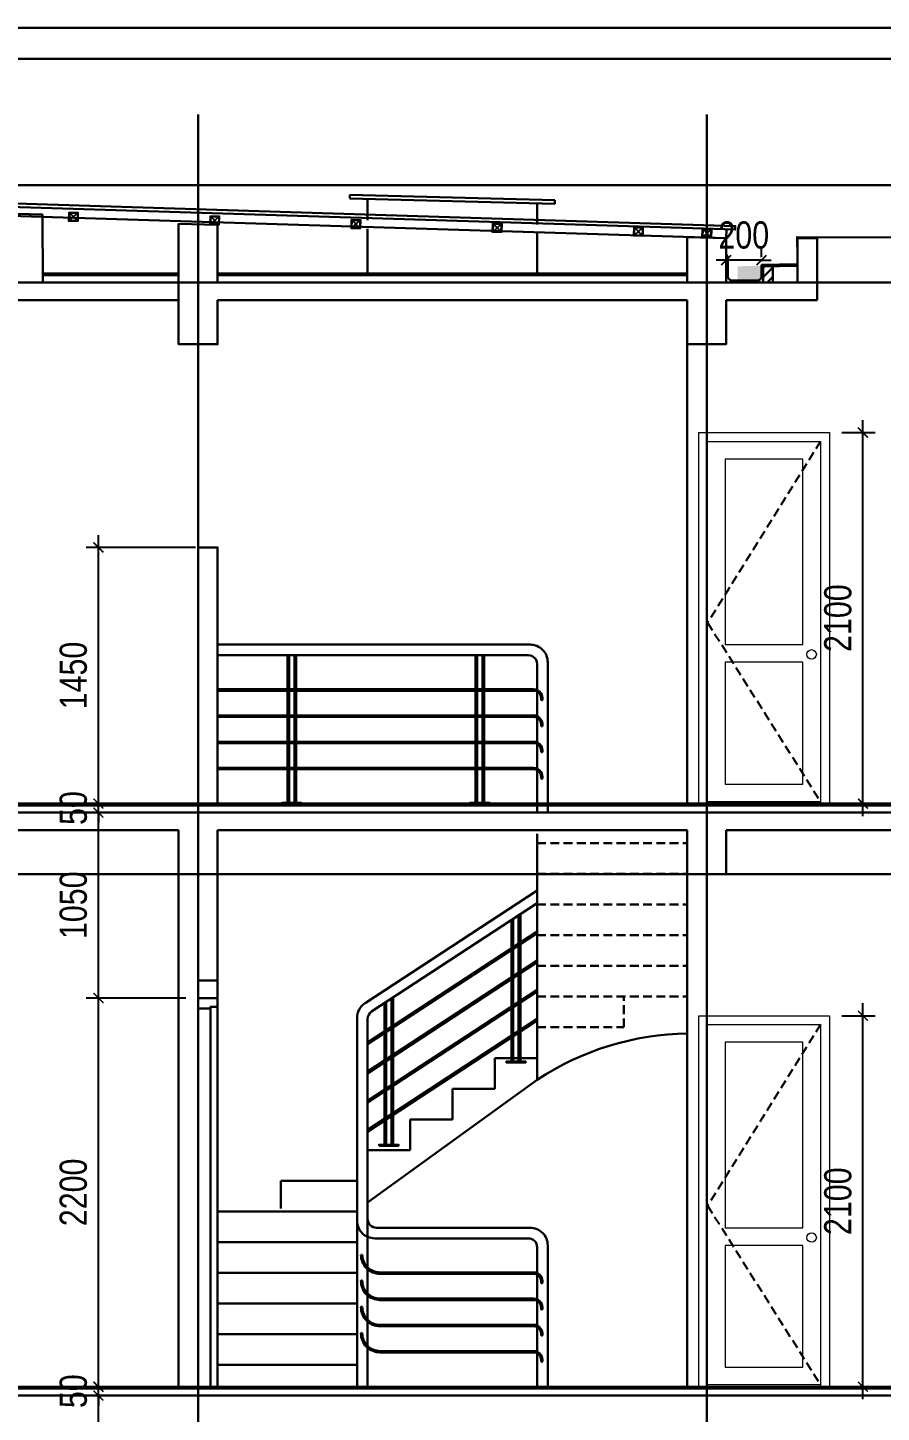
# Model space of a CAD drawing. Header units: millimetres. Extents: x -82962 to 19744, y -138000 to 4535.
# Drawn here: x -34721 to -29887, y -50132 to -42296 of the extents above; entities that cross this region are included whole.
import ezdxf

# ---------------------------------------------------------------- set-up
doc = ezdxf.new("R2010")
doc.units = ezdxf.units.MM
doc.header["$LTSCALE"] = 1000
doc.header["$MEASUREMENT"] = 0
doc.header["$PDMODE"] = 3
doc.linetypes.add('HIDDEN', pattern=[0.375, 0.25, -0.125])
doc.layers.get('0').update_dxf_attribs({"lineweight": 30})
doc.layers.get('DEFPOINTS').update_dxf_attribs({"color": 4, "lineweight": 30})
doc.layers.add('CCA - DOOR', color=34, linetype='Continuous', lineweight=20)
doc.layers.add('THAY', color=4, linetype='Continuous', lineweight=30)
doc.layers.add('net-vatlieu', color=250, linetype='Continuous')
doc.layers.add('THEP', color=30, linetype='Continuous')
doc.styles.add('dim', font='arial.ttf', dxfattribs={"width": 0.8})
doc.dimstyles.new('1-100-100', dxfattribs={"dimscale": 0, "dimtxt": 2.2, "dimasz": 0.8, "dimexe": 1, "dimexo": 1, "dimgap": 0.9, "dimtad": 1, "dimdec": 0, "dimzin": 0, "dimdsep": 46, "dimtxsty": 'dim', "dimblk1": 'ARCHTICK', "dimblk2": 'ARCHTICK', "dimsah": 1, "dimcen": 1, "dimdle": 1, "dimclrd": 256, "dimclre": 256, "dimclrt": 1, "dimadec": 0, "dimazin": 0, "dimtfac": 0.0001, "dimtdec": 0, "dimtix": 1, "dimtmove": 2, "dimatfit": 3, "dimldrblk": 'DOT', "dimfxl": 100, "dimtolj": 1, "dimtzin": 0, "dimarcsym": 0})

# ---------------------------------------------------------------- blocks, each defined once
blk = doc.blocks.new('dwc')
at = {"layer": 'CCA - DOOR', "ltscale": 0.2}
blk.add_line((-62556.9, -128371.1), (-63196.9, -128371.1), dxfattribs=at)
for points in [[(-63246.9, -126281.1), (-62506.9, -126281.1), (-62506.9, -128381.1), (-63246.9, -128381.1)], [(-63196.9, -126331.1), (-62556.9, -126331.1), (-62556.9, -128381.1), (-63196.9, -128381.1)], [(-62656.9, -126431.1), (-63096.9, -126431.1), (-63096.9, -127481.1), (-62656.9, -127481.1)], [(-62656.9, -127581.1), (-63096.9, -127581.1), (-63096.9, -128271.1), (-62656.9, -128271.1)]]:
    blk.add_lwpolyline(points, close=True, dxfattribs=at)
blk.add_circle((-62607.8, -127536.5), 26.9, dxfattribs=at)
at = {"layer": 'net-vatlieu', "linetype": 'HIDDEN', "ltscale": 0.2}
blk.add_lwpolyline([(-62556.9, -126331.1), (-63196.9, -127356.1), (-62556.9, -128371.1)], dxfattribs=at)
blk = doc.blocks.new('_ARCHTICK')
at = {"color": 0, "linetype": 'ByBlock', "const_width": 0.15}
blk.add_lwpolyline([(-0.5, -0.5), (0.5, 0.5)], dxfattribs=at)
blk = doc.blocks.new('*D59')
at = {"layer": 'DEFPOINTS', "color": 0, "ltscale": 0.2, "transparency": 16777216}
for p in [(-34320.1, -50037.7), (-33865.8, -50037.7), (-33755.8, -51387.7)]:
    blk.add_point(p, dxfattribs=at)
at = {"layer": 'THAY', "lineweight": -2, "ltscale": 0.2, "transparency": 16777216}
for p, q in [((-34320.1, -51457.7), (-34320.1, -49967.7)), ((-33935.8, -50037.7), (-34390.1, -50037.7)), ((-33825.8, -51387.7), (-34390.1, -51387.7))]:
    blk.add_line(p, q, dxfattribs=at)
at = {"layer": 'THAY', "lineweight": -2, "ltscale": 0.2, "transparency": 16777216, "xscale": 56.00000000000021, "yscale": 56.00000000000021, "zscale": 56.00000000000021}
for p, rotation in [((-34320.1, -50037.7), 90), ((-34320.1, -51387.7), 270)]:
    blk.add_blockref('_ARCHTICK', p, dxfattribs=dict(at, rotation=rotation))
at = {"layer": 'THAY', "color": 1, "ltscale": 0.2, "transparency": 16777216, "insert": (-34461.8, -50712.7), "char_height": 154, "attachment_point": 5, "rotation": 90, "style": 'dim'}
blk.add_mtext('\\A1;1350', dxfattribs=at)
blk = doc.blocks.new('_DOT')
at = {"color": 0, "linetype": 'ByBlock', "ltscale": 10}
blk.add_line((-0.5, 0), (-1, 0), dxfattribs=at)
at = {"color": 0, "linetype": 'ByBlock', "ltscale": 10, "const_width": 0.5}
blk.add_lwpolyline([(-0.25, 0, 1), (0.25, 0, 1)], format="xyb", close=True, dxfattribs=at)
blk = doc.blocks.new('*D60')
at = {"layer": 'DEFPOINTS', "color": 0, "ltscale": 0.2, "transparency": 16777216}
for p in [(-34320.1, -49987.7), (-33865.8, -49987.7), (-33865.8, -50037.7)]:
    blk.add_point(p, dxfattribs=at)
at = {"layer": 'THAY', "lineweight": -2, "ltscale": 0.2, "transparency": 16777216}
for p, q in [((-33935.8, -49987.7), (-34390.1, -49987.7)), ((-34320.1, -49987.7), (-34320.1, -49931.7)), ((-34320.1, -50037.7), (-34320.1, -49987.7)), ((-33935.8, -50037.7), (-34390.1, -50037.7)), ((-34320.1, -50037.7), (-34320.1, -50093.7))]:
    blk.add_line(p, q, dxfattribs=at)
at = {"layer": 'THAY', "lineweight": -2, "ltscale": 0.2, "transparency": 16777216, "xscale": 56.00000000000021, "yscale": 56.00000000000021, "zscale": 56.00000000000021}
for p, rotation in [((-34320.1, -49987.7), 270), ((-34320.1, -50037.7), 90)]:
    blk.add_blockref('_ARCHTICK', p, dxfattribs=dict(at, rotation=rotation))
at = {"layer": 'THAY', "color": 1, "ltscale": 0.2, "transparency": 16777216, "insert": (-34461.7, -50012.7), "char_height": 154, "attachment_point": 5, "rotation": 90, "style": 'dim'}
blk.add_mtext('\\A1;50', dxfattribs=at)
blk = doc.blocks.new('*D61')
at = {"layer": 'DEFPOINTS', "color": 0, "ltscale": 0.2, "transparency": 16777216}
for p in [(-34320.1, -47787.7), (-33755.8, -47787.7), (-33865.8, -49987.7)]:
    blk.add_point(p, dxfattribs=at)
at = {"layer": 'THAY', "lineweight": -2, "ltscale": 0.2, "transparency": 16777216}
for p, q in [((-34320.1, -50057.7), (-34320.1, -47717.7)), ((-33825.8, -47787.7), (-34390.1, -47787.7)), ((-33935.8, -49987.7), (-34390.1, -49987.7))]:
    blk.add_line(p, q, dxfattribs=at)
at = {"layer": 'THAY', "lineweight": -2, "ltscale": 0.2, "transparency": 16777216, "xscale": 56.00000000000021, "yscale": 56.00000000000021, "zscale": 56.00000000000021}
for p, rotation in [((-34320.1, -47787.7), 90), ((-34320.1, -49987.7), 270)]:
    blk.add_blockref('_ARCHTICK', p, dxfattribs=dict(at, rotation=rotation))
at = {"layer": 'THAY', "color": 1, "ltscale": 0.2, "transparency": 16777216, "insert": (-34461.7, -48887.7), "char_height": 154, "attachment_point": 5, "rotation": 90, "style": 'dim'}
blk.add_mtext('\\A1;2200', dxfattribs=at)
blk = doc.blocks.new('*D62')
at = {"layer": 'DEFPOINTS', "color": 0, "ltscale": 0.2, "transparency": 16777216}
for p in [(-34320.1, -46737.7), (-33755.8, -46737.7), (-33755.8, -47787.7)]:
    blk.add_point(p, dxfattribs=at)
at = {"layer": 'THAY', "lineweight": -2, "ltscale": 0.2, "transparency": 16777216}
for p, q in [((-34320.1, -47857.7), (-34320.1, -46667.7)), ((-33825.8, -46737.7), (-34390.1, -46737.7)), ((-33825.8, -47787.7), (-34390.1, -47787.7))]:
    blk.add_line(p, q, dxfattribs=at)
at = {"layer": 'THAY', "lineweight": -2, "ltscale": 0.2, "transparency": 16777216, "xscale": 56.00000000000021, "yscale": 56.00000000000021, "zscale": 56.00000000000021}
for p, rotation in [((-34320.1, -46737.7), 90), ((-34320.1, -47787.7), 270)]:
    blk.add_blockref('_ARCHTICK', p, dxfattribs=dict(at, rotation=rotation))
at = {"layer": 'THAY', "color": 1, "ltscale": 0.2, "transparency": 16777216, "insert": (-34461.7, -47262.7), "char_height": 154, "attachment_point": 5, "rotation": 90, "style": 'dim'}
blk.add_mtext('\\A1;1050', dxfattribs=at)
blk = doc.blocks.new('*D63')
at = {"layer": 'DEFPOINTS', "color": 0, "ltscale": 0.2, "transparency": 16777216}
for p in [(-34320.1, -46687.7), (-33755.8, -46687.7), (-33755.8, -46737.7)]:
    blk.add_point(p, dxfattribs=at)
at = {"layer": 'THAY', "lineweight": -2, "ltscale": 0.2, "transparency": 16777216}
for p, q in [((-33825.8, -46687.7), (-34390.1, -46687.7)), ((-34320.1, -46687.7), (-34320.1, -46631.7)), ((-34320.1, -46737.7), (-34320.1, -46687.7)), ((-33825.8, -46737.7), (-34390.1, -46737.7)), ((-34320.1, -46737.7), (-34320.1, -46793.7))]:
    blk.add_line(p, q, dxfattribs=at)
at = {"layer": 'THAY', "lineweight": -2, "ltscale": 0.2, "transparency": 16777216, "xscale": 56.00000000000021, "yscale": 56.00000000000021, "zscale": 56.00000000000021}
for p, rotation in [((-34320.1, -46687.7), 270), ((-34320.1, -46737.7), 90)]:
    blk.add_blockref('_ARCHTICK', p, dxfattribs=dict(at, rotation=rotation))
at = {"layer": 'THAY', "color": 1, "ltscale": 0.2, "transparency": 16777216, "insert": (-34461.7, -46712.7), "char_height": 154, "attachment_point": 5, "rotation": 90, "style": 'dim'}
blk.add_mtext('\\A1;50', dxfattribs=at)
blk = doc.blocks.new('50x50')
at = {"layer": 'net-vatlieu', "ltscale": 0.2}
for points in [[(-106111.3, -122592.4), (-106067.3, -122636.4)], [(-106067.3, -122592.4), (-106111.3, -122636.4)]]:
    blk.add_lwpolyline(points, dxfattribs=at)
at = {"layer": 'THEP', "ltscale": 0.2}
blk.add_lwpolyline([(-106114.3, -122639.4), (-106114.3, -122589.4)], dxfattribs=at)
for points in [[(-106114.3, -122589.4), (-106064.3, -122589.4), (-106064.3, -122639.4), (-106114.3, -122639.4)], [(-106111.3, -122592.4), (-106067.3, -122592.4), (-106067.3, -122636.4), (-106111.3, -122636.4)]]:
    blk.add_lwpolyline(points, close=True, dxfattribs=at)
blk = doc.blocks.new('*D424')
at = {"layer": 'DEFPOINTS', "color": 0, "ltscale": 0.2, "transparency": 16777216}
for p in [(-34320.1, -45237.7), (-33700.8, -45237.7), (-33875.8, -46687.7)]:
    blk.add_point(p, dxfattribs=at)
at = {"layer": 'THAY', "lineweight": -2, "ltscale": 0.2, "transparency": 16777216}
for p, q in [((-34320.1, -46757.7), (-34320.1, -45167.7)), ((-33770.8, -45237.7), (-34390.1, -45237.7)), ((-33945.8, -46687.7), (-34390.1, -46687.7))]:
    blk.add_line(p, q, dxfattribs=at)
at = {"layer": 'THAY', "lineweight": -2, "ltscale": 0.2, "transparency": 16777216, "xscale": 56.00000000000021, "yscale": 56.00000000000021, "zscale": 56.00000000000021}
for p, rotation in [((-34320.1, -45237.7), 90), ((-34320.1, -46687.7), 270)]:
    blk.add_blockref('_ARCHTICK', p, dxfattribs=dict(at, rotation=rotation))
at = {"layer": 'THAY', "color": 1, "ltscale": 0.2, "transparency": 16777216, "insert": (-34461.7, -45962.7), "char_height": 154, "attachment_point": 5, "rotation": 90, "style": 'dim'}
blk.add_mtext('\\A1;1450', dxfattribs=at)
blk = doc.blocks.new('*D1101')
at = {"layer": 'DEFPOINTS', "color": 0, "ltscale": 0.2, "transparency": 16777216}
for p in [(-30765.8, -43612.1), (-30765.8, -43664.1), (-30565.8, -43664.1)]:
    blk.add_point(p, dxfattribs=at)
at = {"layer": 'THAY', "lineweight": -2, "ltscale": 0.2, "transparency": 16777216}
for p, q in [((-30765.8, -43594.1), (-30765.8, -43542.1)), ((-30565.8, -43594.1), (-30565.8, -43542.1)), ((-30765.8, -43612.1), (-30821.8, -43612.1)), ((-30565.8, -43612.1), (-30765.8, -43612.1)), ((-30565.8, -43612.1), (-30509.8, -43612.1))]:
    blk.add_line(p, q, dxfattribs=at)
at = {"layer": 'THAY', "lineweight": -2, "ltscale": 0.2, "transparency": 16777216, "xscale": 56.00000000000021, "yscale": 56.00000000000021, "zscale": 56.00000000000021}
blk.add_blockref('_ARCHTICK', (-30765.8, -43612.1), dxfattribs=at)
at = {"layer": 'THAY', "lineweight": -2, "ltscale": 0.2, "transparency": 16777216, "xscale": 56.00000000000021, "yscale": 56.00000000000021, "zscale": 56.00000000000021, "rotation": 180}
blk.add_blockref('_ARCHTICK', (-30565.8, -43612.1), dxfattribs=at)
at = {"layer": 'THAY', "color": 1, "ltscale": 0.2, "transparency": 16777216, "insert": (-30665.8, -43470.5), "char_height": 154, "attachment_point": 5, "style": 'dim'}
blk.add_mtext('\\A1;200', dxfattribs=at)
blk = doc.blocks.new('*D1795')
at = {"layer": 'DEFPOINTS', "color": 0, "ltscale": 0.2, "transparency": 16777216}
for p in [(-30180.8, -47887.7), (-29991, -47887.7), (-30180.8, -49987.7)]:
    blk.add_point(p, dxfattribs=at)
at = {"layer": 'THAY', "lineweight": -2, "ltscale": 0.2, "transparency": 16777216}
for p, q in [((-29991, -50057.7), (-29991, -47817.7)), ((-30110.8, -47887.7), (-29921, -47887.7)), ((-30110.8, -49987.7), (-29921, -49987.7))]:
    blk.add_line(p, q, dxfattribs=at)
at = {"layer": 'THAY', "lineweight": -2, "ltscale": 0.2, "transparency": 16777216, "xscale": 56.00000000000021, "yscale": 56.00000000000021, "zscale": 56.00000000000021}
for p, rotation in [((-29991, -47887.7), 90), ((-29991, -49987.7), 270)]:
    blk.add_blockref('_ARCHTICK', p, dxfattribs=dict(at, rotation=rotation))
at = {"layer": 'THAY', "color": 1, "ltscale": 0.2, "transparency": 16777216, "insert": (-30132.6, -48937.7), "char_height": 154, "attachment_point": 5, "rotation": 90, "style": 'dim'}
blk.add_mtext('\\A1;2100', dxfattribs=at)
blk = doc.blocks.new('*D1796')
at = {"layer": 'DEFPOINTS', "color": 0, "ltscale": 0.2, "transparency": 16777216}
for p in [(-30180.8, -44587.7), (-29991, -44587.7), (-30180.8, -46687.7)]:
    blk.add_point(p, dxfattribs=at)
at = {"layer": 'THAY', "lineweight": -2, "ltscale": 0.2, "transparency": 16777216}
for p, q in [((-29991, -46757.7), (-29991, -44517.7)), ((-30110.8, -44587.7), (-29921, -44587.7)), ((-30110.8, -46687.7), (-29921, -46687.7))]:
    blk.add_line(p, q, dxfattribs=at)
at = {"layer": 'THAY', "lineweight": -2, "ltscale": 0.2, "transparency": 16777216, "xscale": 56.00000000000021, "yscale": 56.00000000000021, "zscale": 56.00000000000021}
for p, rotation in [((-29991, -44587.7), 90), ((-29991, -46687.7), 270)]:
    blk.add_blockref('_ARCHTICK', p, dxfattribs=dict(at, rotation=rotation))
at = {"layer": 'THAY', "color": 1, "ltscale": 0.2, "transparency": 16777216, "insert": (-30132.6, -45637.7), "char_height": 154, "attachment_point": 5, "rotation": 90, "style": 'dim'}
blk.add_mtext('\\A1;2100', dxfattribs=at)

msp = doc.modelspace()

# ---------------------------------------------------------------- hatches: boundary and pattern name
at = {"layer": 'THAY', "ltscale": 0.2}
h = msp.add_hatch(dxfattribs=at)
h.set_pattern_fill('HONEY', color=256, scale=100, angle=90, style=0, double=1)
h.set_pattern_definition([(90, (-200, 0), (-10.8253175, 18.75), [12.5, -25]), (210, (-200, 0), (-10.8253176, -18.75), [12.5, -25]), (150, (-200, 0), (-21.650635, 4e-08), [-25, 12.5])])
h.paths.add_polyline_path([(-30560.83216, -43643.83321), (-30700.83216, -43646.45855), (-30700.83216, -43737.67356), (-30560.83216, -43737.67356)])
h.paths.add_polyline_path([(-29055.83216, -43617.67356), (-29740.83216, -43628.45621), (-29740.83216, -43737.67356), (-29055.83216, -43737.67356)])
h = msp.add_hatch(dxfattribs=at)
h.set_pattern_fill('ANSI31', color=256, scale=300, style=0)
h.paths.add_polyline_path([(-30500.83216, -43646.45855), (-30555.83216, -43647.48994), (-30555.83216, -43737.67356), (-30500.83216, -43737.67356)])

# ---------------------------------------------------------------- linework, layer by layer
at = {"layer": 'THAY', "ltscale": 0.01}
for p, q in [((-33755.83216, -58517.59486), (-33755.83216, -42787.80112)), ((-30875.83216, -58517.59486), (-30875.83216, -42787.80112))]:
    msp.add_line(p, q, dxfattribs=at)
at = {"layer": 'THAY', "ltscale": 0.5}
for p, q in [((-30360.83216, -43487.67356), (-30360.83216, -43737.67356)), ((-30250.83216, -43487.67356), (-30250.83216, -43837.67356))]:
    msp.add_line(p, q, dxfattribs=at)
at = {"layer": 'THAY'}
for p, q in [((-30985.83216, -44087.67356), (-30985.83216, -46687.67356)), ((-33250.29633, -46682.67356), (-33250.29633, -45847.67356)), ((-33240.29633, -46682.67356), (-33240.29633, -45847.67356)), ((-33210.29633, -46682.67356), (-33210.29633, -45847.67356)), ((-33200.29633, -46682.67356), (-33200.29633, -45843.55064)), ((-32185.48789, -46682.67356), (-32185.48789, -45847.67356)), ((-32175.48789, -46682.67356), (-32175.48789, -45847.67356)), ((-32145.48789, -46682.67356), (-32145.48789, -45847.67356)), ((-32135.48789, -46682.67356), (-32135.48789, -45843.55064)), ((-31835.83216, -46737.67356), (-31835.83216, -46697.67356)), ((-31775.83216, -46737.67356), (-31775.83216, -46697.67356)), ((-31835.83216, -48250.58625), (-31835.83216, -46857.67356)), ((-31835.83216, -46967.43163), (-31835.83216, -46857.67356)), ((-30985.83216, -46857.67356), (-30985.83216, -49987.67356)), ((-33865.83216, -47087.67356), (-37135.83216, -47087.67356)), ((-33865.83216, -47087.67356), (-33865.83216, -49987.67356)), ((-33645.83216, -47087.67356), (-30985.83216, -47087.67356)), ((-30765.83216, -47087.67356), (-29055.83216, -47087.67356)), ((-32773.2216, -47864.79446), (-31835.83216, -47251.02756)), ((-31940.83216, -48146.95928), (-31940.83216, -47319.77756)), ((-31930.83216, -48146.95928), (-31930.83216, -47313.22994)), ((-31980.83216, -48146.95928), (-31980.83216, -47345.96803)), ((-31970.83216, -48146.95928), (-31970.83216, -47339.42041)), ((-32795.83216, -48038.95637), (-31835.83216, -47410.38494)), ((-32795.83216, -48048.83149), (-31835.83216, -47420.26006)), ((-32795.83216, -48204.14369), (-31835.83216, -47575.57226)), ((-32795.83216, -48214.01881), (-31835.83216, -47585.44738)), ((-32795.83216, -48369.33101), (-31835.83216, -47740.75958)), ((-32795.83216, -48379.20613), (-31835.83216, -47750.6347)), ((-32660.83216, -48618.38785), (-32660.83216, -47791.20613)), ((-32650.83216, -48618.38785), (-32650.83216, -47784.65851)), ((-32700.83216, -48618.38785), (-32700.83216, -47817.39661)), ((-32690.83216, -48618.38785), (-32690.83216, -47810.84899)), ((-32795.83216, -48534.51832), (-31835.83216, -47905.9469)), ((-32795.83216, -48544.39345), (-31835.83216, -47915.82202)), ((-32075.83216, -48127.14725), (-31835.83216, -48127.14725)), ((-32075.83216, -48300.83146), (-32075.83216, -48127.14725)), ((-32315.83216, -48300.83146), (-32075.83216, -48300.83146)), ((-32315.83216, -48474.51567), (-32315.83216, -48300.83146)), ((-32555.83216, -48474.51567), (-32315.83216, -48474.51567)), ((-32555.83216, -48648.19988), (-32555.83216, -48474.51567)), ((-32795.83216, -48648.19988), (-32555.83216, -48648.19988)), ((-32795.83216, -48648.19988), (-32795.83216, -49987.67356)), ((-33286.45379, -48821.88409), (-32855.83216, -48821.88409)), ((-33286.45379, -48979.02694), (-33286.45379, -48821.88409)), ((-33645.83216, -48995.5683), (-32855.83216, -48995.5683)), ((-32855.83216, -49009.10213), (-32855.83216, -49987.67356)), ((-33645.83216, -49169.25251), (-32855.83216, -49169.25251)), ((-32795.83216, -49139.32508), (-32795.83216, -49987.67356)), ((-32833.83216, -49240.36312), (-32825.83216, -49240.36312)), ((-33645.83216, -49342.93672), (-32855.83216, -49342.93672)), ((-33645.83216, -49516.62093), (-32855.83216, -49516.62093)), ((-33645.83216, -49690.30514), (-32855.83216, -49690.30514)), ((-33645.83216, -49863.98935), (-32855.83216, -49863.98935))]:
    msp.add_line(p, q, dxfattribs=at)
at = {"layer": 'THAY', "ltscale": 0.2}
for p, q in [((-30765.83216, -46737.67356), (-29165.83216, -46737.67356)), ((-33755.83216, -47847.67356), (-33755.83216, -49987.67356)), ((-33685.83216, -47847.67356), (-33685.83216, -49987.67356)), ((-33645.83216, -47837.67356), (-33645.83216, -49987.67356)), ((-30765.83216, -50037.67356), (-29165.83216, -50037.67356))]:
    msp.add_line(p, q, dxfattribs=at)
at = {"layer": 'THAY', "linetype": 'HIDDEN', "ltscale": 0.2}
for p, q in [((-31835.83216, -46911.35777), (-30985.83216, -46911.35777)), ((-31835.83216, -47085.04198), (-30985.83216, -47085.04198)), ((-31835.83216, -47258.72619), (-30985.83216, -47258.72619)), ((-31835.83216, -47432.4104), (-30985.83216, -47432.4104)), ((-31835.83216, -47606.09461), (-30985.83216, -47606.09461)), ((-31835.83216, -47779.77882), (-30985.83216, -47779.77882)), ((-31345.21052, -47953.46304), (-31345.21052, -47779.77882)), ((-31835.83216, -47953.46304), (-31345.21052, -47953.46304)), ((-31835.83216, -47953.46304), (-31345.21052, -47953.46304))]:
    msp.add_line(p, q, dxfattribs=at)
at = {"layer": 'THAY', "ltscale": 0.2}
for points in [[(-44482.61629, -60816.16903), (-18314.62555, -60816.16903), (-18314.62555, -42296.35403), (-44482.61629, -42296.35403)], [(-44302.27205, -60631.09523), (-18494.96978, -60631.09523), (-18494.96978, -42471.96871), (-44302.27205, -42471.96871)], [(-34635.9069, -43352.86066), (-34855.83216, -43347.12597), (-34855.6816, -43737.67356), (-34635.83216, -43737.67356)], [(-33645.83216, -43412.57578), (-33866.13326, -43406.83129), (-33865.83216, -43737.67356), (-33645.83216, -43737.67356)], [(-30765.83216, -43487.67356), (-30986.23563, -43481.9264), (-30985.83216, -43737.67356), (-30765.83216, -43737.67356)]]:
    msp.add_lwpolyline(points, close=True, dxfattribs=at)
for points in [[(-37245.83216, -43187.67356), (-29055.83216, -43187.67356)], [(-37245.83216, -43214.78145), (-30714.02447, -43419.00068), (-30714.54581, -43438.99389), (-37245.83216, -43234.78825)], [(-32895.79818, -43242.0688), (-32896.31951, -43262.062)], [(-32895.79818, -43242.0688), (-31735.3448, -43272.32834)], [(-32896.31951, -43262.062), (-31735.86613, -43292.32154)], [(-32795.83216, -43384.72306), (-32795.83216, -43264.68227)], [(-31835.83216, -43289.71486), (-31835.83216, -43409.75565)], [(-31735.86613, -43292.32154), (-31735.3448, -43272.32834)], [(-32795.83216, -43687.67356), (-32795.83216, -43434.74005)], [(-31835.83216, -43459.77265), (-31835.83216, -43687.67356)], [(-30755.83216, -43597.67356), (-30765.83216, -43577.04677)]]:
    msp.add_lwpolyline(points, dxfattribs=at)
at = {"layer": 'THAY', "ltscale": 0.5}
for points in [[(-37245.83216, -43284.80524), (-30765.83216, -43487.67356)], [(-30764.52882, -43437.69055), (-30765.83216, -43487.67356)], [(-30250.83216, -43487.67356), (-30360.83216, -43487.67356)], [(-30566.14435, -43637.68332), (-30360.83216, -43633.83321)], [(-30566.14435, -43637.68332), (-30565.83216, -43647.67356)], [(-30566.14435, -43647.68332), (-30360.83216, -43643.83321)], [(-34635.83216, -43687.67356), (-33865.83216, -43687.67356)], [(-34635.83216, -43697.67356), (-33865.83216, -43697.67356)], [(-33645.83216, -43687.67356), (-30985.91104, -43687.67356)], [(-33645.83216, -43697.67356), (-30985.89526, -43697.67356)], [(-33865.83216, -43837.67356), (-37135.83216, -43837.67356), (-37135.83216, -44087.67356), (-37355.83216, -44087.67356), (-37355.83216, -43737.67356), (-33865.83216, -43737.67356)], [(-30360.83216, -43737.67356), (-33865.83216, -43737.67356), (-33865.83216, -44087.67356), (-33645.83216, -44087.67356), (-33645.83216, -43837.67356)], [(-33645.83216, -43837.67356), (-30985.83216, -43837.67356)], [(-30985.83216, -43837.67356), (-30985.83216, -44087.67356), (-30765.83216, -44087.67356), (-30765.83216, -43837.67356)], [(-30765.83216, -43837.67356), (-30250.83216, -43837.67356)], [(-38155.83216, -46687.67356), (-28945.83216, -46687.67356)], [(-38155.83216, -46697.67356), (-28945.83216, -46697.67356)], [(-30765.83216, -46737.67356), (-37955.83216, -46737.67356), (-37955.83216, -47087.67356), (-37135.83216, -47087.67356), (-37135.83216, -46837.67356)], [(-30765.83216, -46837.67356), (-29165.83216, -46837.67356), (-29165.83216, -47087.67356), (-28945.83216, -47087.67356), (-28945.83216, -46887.67356), (-26075.83216, -46887.67356), (-26075.83216, -47087.67356), (-25855.83216, -47087.67356), (-25855.83216, -46737.67356), (-26075.83216, -46737.67356)], [(-29165.83216, -46737.67356), (-30765.83216, -46737.67356)], [(-37135.83216, -46837.67356), (-33865.83216, -46837.67356)], [(-33865.83216, -46837.67356), (-33865.83216, -47087.67356), (-33645.83216, -47087.67356), (-33645.83216, -46837.67356)], [(-33645.83216, -46837.67356), (-30985.83216, -46837.67356)], [(-30985.83216, -46837.67356), (-30985.83216, -47087.67356), (-30765.83216, -47087.67356), (-30765.83216, -46837.67356)], [(-30985.83216, -46837.67356), (-30985.83216, -47087.67356), (-30765.83216, -47087.67356)], [(-38155.83216, -49987.67356), (-25965.83216, -49987.67356)], [(-38155.83216, -49997.67356), (-25965.83216, -49997.67356)], [(-30765.83216, -50037.67356), (-37355.83216, -50037.67356), (-37355.83216, -50387.67356), (-37135.83216, -50387.67356), (-37135.83216, -50137.67356)], [(-29165.83216, -50037.67356), (-30765.83216, -50037.67356)]]:
    msp.add_lwpolyline(points, dxfattribs=at)
at = {"layer": 'THAY', "ltscale": 0.2, "const_width": 10}
msp.add_lwpolyline([(-29735.83216, -43537.67356), (-29735.83216, -43482.67356), (-30365.83216, -43482.67356), (-30365.83216, -43537.67356)], dxfattribs=at)
at = {"layer": 'THAY', "linetype": 'Continuous'}
msp.add_lwpolyline([(-30765.83216, -43584.51162), (-30765.83216, -43737.67356)], dxfattribs=at)
at = {"layer": 'THAY', "ltscale": 0.5}
msp.add_lwpolyline([(-30565.83216, -43647.67356), (-30565.83216, -43702.67356, -0.4142135624), (-30590.83216, -43727.67356), (-30730.83216, -43727.67356, -0.4142135624), (-30755.83216, -43702.67356), (-30755.83216, -43597.67356)], format="xyb", dxfattribs=at)
at = {"layer": 'THAY', "linetype": 'Continuous'}
for points in [[(-30500.83216, -43645.64231), (-30555.83216, -43647.36106), (-30555.83216, -43737.67356), (-30500.83216, -43737.67356)], [(-33755.83216, -47687.67356), (-33645.83216, -47687.67356), (-33645.83216, -47087.67356), (-33755.83216, -47087.67356)]]:
    msp.add_lwpolyline(points, close=True, dxfattribs=at)
at = {"layer": 'THAY', "ltscale": 0.01}
for points in [[(-41920.6547, -43737.67356), (-23821.57875, -43737.67356)], [(-41920.6547, -46737.67356), (-23821.57875, -46737.67356)], [(-41920.6547, -50037.67356), (-23821.57875, -50037.67356)]]:
    msp.add_lwpolyline(points, dxfattribs=at)
at = {"layer": 'THAY'}
for points in [[(-33645.83216, -46687.67356), (-33645.83216, -45237.67356), (-33755.83216, -45237.67356), (-33755.83216, -46687.67356)], [(-31805.83216, -46238.67003), (-31805.83216, -46248.37019)], [(-31805.83216, -46238.67003), (-31805.83216, -46248.37019)], [(-31805.83216, -46386.97694), (-31805.83216, -46396.67709)], [(-31805.83216, -46386.97694), (-31805.83216, -46396.67709)], [(-31805.83216, -46386.97694), (-31805.83216, -46396.67709)], [(-31805.83216, -46386.97694), (-31805.83216, -46396.67709)], [(-31805.83216, -46535.28384), (-31805.83216, -46544.984)], [(-31805.83216, -46535.28384), (-31805.83216, -46544.984)], [(-31805.83216, -46535.28384), (-31805.83216, -46544.984)], [(-31805.83216, -46535.28384), (-31805.83216, -46544.984)], [(-31805.83216, -46535.28384), (-31805.83216, -46544.984)], [(-31805.83216, -46535.28384), (-31805.83216, -46544.984)], [(-32795.83216, -48945.32309), (-31835.83216, -48250.58625)], [(-31805.83216, -49538.67003), (-31805.83216, -49548.37019)], [(-31805.83216, -49538.67003), (-31805.83216, -49548.37019)], [(-31805.83216, -49686.97694), (-31805.83216, -49696.67709)], [(-31805.83216, -49686.97694), (-31805.83216, -49696.67709)], [(-31805.83216, -49686.97694), (-31805.83216, -49696.67709)], [(-31805.83216, -49686.97694), (-31805.83216, -49696.67709)], [(-31805.83216, -49835.28384), (-31805.83216, -49844.984)], [(-31805.83216, -49835.28384), (-31805.83216, -49844.984)], [(-31805.83216, -49835.28384), (-31805.83216, -49844.984)], [(-31805.83216, -49835.28384), (-31805.83216, -49844.984)], [(-31805.83216, -49835.28384), (-31805.83216, -49844.984)], [(-31805.83216, -49835.28384), (-31805.83216, -49844.984)]]:
    msp.add_lwpolyline(points, dxfattribs=at)
for points in [[(-33645.83216, -45787.67356), (-31875.83216, -45787.67356, -0.4142135624), (-31775.83216, -45887.67356), (-31775.83216, -46687.67356)], [(-31835.83216, -46687.67356), (-31835.83216, -45897.67356, 0.4142135624), (-31885.83216, -45847.67356), (-33645.83216, -45847.67356)], [(-33645.83216, -46040.36312), (-31855.83216, -46040.36312, -0.4142135624), (-31805.83216, -46090.36312), (-31805.83216, -46100.06328)], [(-33645.83216, -46048.36312), (-31855.83216, -46048.36312, -0.4142135624), (-31813.83216, -46090.36312), (-31813.83216, -46100.06328)], [(-33645.83216, -46188.67003), (-31855.83216, -46188.67003, -0.4142135624), (-31805.83216, -46238.67003), (-31805.83216, -46248.37019)], [(-33645.83216, -46196.67003), (-31855.83216, -46196.67003, -0.4142135624), (-31813.83216, -46238.67003), (-31813.83216, -46248.37019)], [(-33645.83216, -46336.97694), (-31855.83216, -46336.97694, -0.4142135624), (-31805.83216, -46386.97694), (-31805.83216, -46396.67709)], [(-33645.83216, -46344.97694), (-31855.83216, -46344.97694, -0.4142135624), (-31813.83216, -46386.97694), (-31813.83216, -46396.67709)], [(-33645.83216, -46485.28384), (-31855.83216, -46485.28384, -0.4142135624), (-31805.83216, -46535.28384), (-31805.83216, -46544.984)], [(-33645.83216, -46493.28384), (-31855.83216, -46493.28384, -0.4142135624), (-31813.83216, -46535.28384), (-31813.83216, -46544.984)], [(-31835.83216, -49987.67356), (-31835.83216, -49197.67356, 0.4142135624), (-31885.83216, -49147.67356), (-32755.83216, -49147.67356, -0.4142135624), (-32855.83216, -49047.67356), (-32855.83216, -47901.22003, -0.252968094), (-32810.61075, -47817.55817), (-31835.83216, -47179.31028)], [(-32773.22145, -47864.79436), (-32773.22145, -47864.79436, 0.252968094), (-32795.83216, -47906.62529), (-32795.83216, -49037.67356, 0.4142135624), (-32745.83216, -49087.67356), (-31875.83216, -49087.67356, -0.4142135624), (-31775.83216, -49187.67356), (-31775.83216, -49987.67356)], [(-32833.83216, -49240.36312, 0.4142135624), (-32725.83216, -49348.36312), (-31855.83216, -49348.36312, -0.4142135624), (-31813.83216, -49390.36312), (-31813.83216, -49400.06328)], [(-32825.83216, -49240.36312, 0.4142135624), (-32725.83216, -49340.36312), (-31855.83216, -49340.36312, -0.4142135624), (-31805.83216, -49390.36312), (-31805.83216, -49400.06328)], [(-32833.83216, -49388.67003, 0.4142135624), (-32725.83216, -49496.67003), (-31855.83216, -49496.67003, -0.4142135624), (-31813.83216, -49538.67003), (-31813.83216, -49548.37019)], [(-32825.83216, -49388.67003, 0.4142135624), (-32725.83216, -49488.67003), (-31855.83216, -49488.67003, -0.4142135624), (-31805.83216, -49538.67003), (-31805.83216, -49548.37019)], [(-32833.83216, -49536.97694, 0.4142135624), (-32725.83216, -49644.97694), (-31855.83216, -49644.97694, -0.4142135624), (-31813.83216, -49686.97694), (-31813.83216, -49696.67709)], [(-32825.83216, -49536.97694, 0.4142135624), (-32725.83216, -49636.97694), (-31855.83216, -49636.97694, -0.4142135624), (-31805.83216, -49686.97694), (-31805.83216, -49696.67709)], [(-32833.83216, -49685.28384, 0.4142135624), (-32725.83216, -49793.28384), (-31855.83216, -49793.28384, -0.4142135624), (-31813.83216, -49835.28384), (-31813.83216, -49844.984)], [(-32825.83216, -49685.28384, 0.4142135624), (-32725.83216, -49785.28384), (-31855.83216, -49785.28384, -0.4142135624), (-31805.83216, -49835.28384), (-31805.83216, -49844.984)]]:
    msp.add_lwpolyline(points, format="xyb", dxfattribs=at)
for points in [[(-33280.29633, -46687.67356), (-33170.29633, -46687.67356), (-33170.29633, -46682.67356), (-33280.29633, -46682.67356)], [(-32215.48789, -46687.67356), (-32105.48789, -46687.67356), (-32105.48789, -46682.67356), (-32215.48789, -46682.67356)], [(-32010.83216, -48151.95928), (-31900.83216, -48151.95928), (-31900.83216, -48146.95928), (-32010.83216, -48146.95928)], [(-32730.83216, -48623.38785), (-32620.83216, -48623.38785), (-32620.83216, -48618.38785), (-32730.83216, -48618.38785)]]:
    msp.add_lwpolyline(points, close=True, dxfattribs=at)
at = {"layer": 'THAY', "ltscale": 0.5}
msp.add_lwpolyline([(-33645.83216, -47687.67356), (-33755.83216, -47687.67356), (-33755.83216, -47787.67356), (-33645.83216, -47787.67356)], close=True, dxfattribs=at)
at = {"layer": 'THAY', "linetype": 'ByBlock'}
msp.add_lwpolyline([(-33755.83216, -47787.67356), (-33755.83216, -47847.67356), (-33685.83216, -47847.67356), (-33685.83216, -47837.67356), (-33645.83216, -47837.67356), (-33645.83216, -47787.67356)], close=True, dxfattribs=at)
at = {"layer": 'THAY'}
for centre, radius, start, end in [((-31809.83216, -46097.4525), 4.77663, 213.13230354, 326.86769646), ((-31809.83216, -46244.79498), 5.3649, 221.790423076, 318.209576924), ((-31809.83216, -46352.51866), 44.33923, 264.824106908, 275.175893092), ((-31809.83216, -46539.90669), 6.46367, 231.768294445, 308.231705555), ((-30964.273, -49569.41913), 1580.80218, 90.730783827, 123.458977263), ((-32829.83216, -49391.41915), 4.85362, 34.499948749, 145.500051251), ((-31809.83216, -49397.4525), 4.77663, 213.13230354, 326.86769646), ((-32829.83216, -49537.68545), 4.06226, 10.04449369, 169.95550631), ((-31809.83216, -49544.79498), 5.3649, 221.790423076, 318.209576924), ((-32829.83216, -49688.24264), 4.97539, 36.490345274, 143.509654726), ((-31809.83216, -49652.51866), 44.33923, 264.824106908, 275.175893092), ((-31809.83216, -49839.90669), 6.46367, 231.768294445, 308.231705555)]:
    msp.add_arc(centre, radius, start, end, dxfattribs=at)

# ---------------------------------------------------------------- block references
at = {"layer": 'THAY', "rotation": 358.5063155424886}
for p in [(74787.88359, 76441.08234), (75587.61176, 76420.22893), (76387.33992, 76399.37552), (77187.06808, 76378.52211), (77986.79625, 76357.66871), (78374.23428, 76347.56602)]:
    msp.add_blockref('50x50', p, dxfattribs=at)
at = {"layer": 'THAY'}
for p in [(32326.03721, 81693.4341), (32326.03721, 78393.4341)]:
    msp.add_blockref('dwc', p, dxfattribs=at)

# ---------------------------------------------------------------- dimensions: what is measured, and where the dimension line sits
at = {"layer": 'THAY', "ltscale": 0.2}
dim = msp.add_linear_dim(base=(-30765.83216, -43612.09915), p1=(-30565.83216, -43664.09467), p2=(-30765.83216, -43664.09467), dimstyle='1-100-100', override={"dimscale": 70}, dxfattribs=at)
dim.commit()
dim.dimension.update_dxf_attribs({"geometry": '*D1101', "text_midpoint": (-30665.83216, -43470.47091)})
for base, p1, p2, picture, middle in [((-29991.01374, -44587.67356), (-30180.83216, -46687.67356), (-30180.83216, -44587.67356), '*D1796', (-30132.64198, -45637.67356)), ((-34320.10214, -45237.67356), (-33875.83216, -46687.67356), (-33700.83216, -45237.67356), '*D424', (-34461.73038, -45962.67356)), ((-34320.10214, -46687.67356), (-33755.83216, -46737.67356), (-33755.83216, -46687.67356), '*D63', (-34461.73038, -46712.67356)), ((-34320.10214, -46737.67356), (-33755.83216, -47787.67356), (-33755.83216, -46737.67356), '*D62', (-34461.73038, -47262.67356)), ((-34320.10214, -47787.67356), (-33865.83216, -49987.67356), (-33755.83216, -47787.67356), '*D61', (-34461.73038, -48887.67356)), ((-29991.01374, -47887.67356), (-30180.83216, -49987.67356), (-30180.83216, -47887.67356), '*D1795', (-30132.64198, -48937.67356)), ((-34320.10214, -49987.67356), (-33865.83216, -50037.67356), (-33865.83216, -49987.67356), '*D60', (-34461.73038, -50012.67356)), ((-34320.10214, -50037.67356), (-33755.83216, -51387.67356), (-33865.83216, -50037.67356), '*D59', (-34461.7829, -50712.67356))]:
    dim = msp.add_linear_dim(base=base, p1=p1, p2=p2, angle=90, dimstyle='1-100-100', override={"dimscale": 70}, dxfattribs=at)
    dim.commit()
    dim.dimension.update_dxf_attribs({"geometry": picture, "text_midpoint": middle})

doc.saveas('drawing.dxf')
